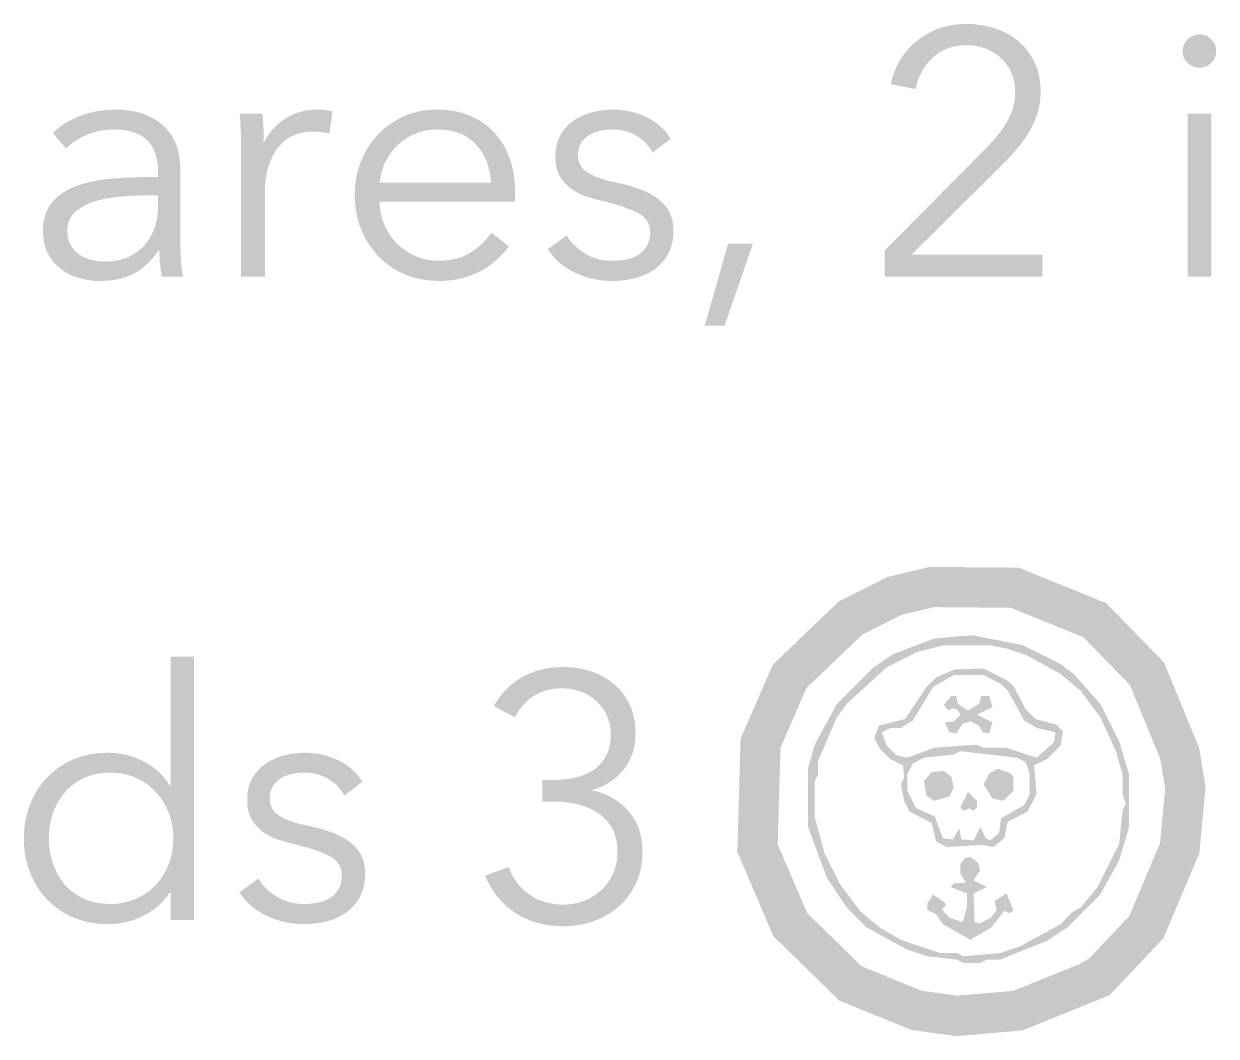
# Model space of a CAD drawing. Header units: millimetres. Extents: x 6 to 297, y 55 to 451.
# Drawn here: x 23.09 to 31.99, y 225.33 to 232.89 of the extents above; entities that cross this region are included whole.
import ezdxf

# ---------------------------------------------------------------- set-up
doc = ezdxf.new("R2010")
doc.units = ezdxf.units.MM
doc.layers.add('RASTER', color=7, linetype='Continuous')

msp = doc.modelspace()

# ---------------------------------------------------------------- hatches: boundary and pattern name
at = {"layer": 'RASTER'}
for points in [[(30.692, 231), (29.515, 231), (29.515, 231.195), (30.269, 231.957), (30.279, 231.967), (30.289, 231.978), (30.3, 231.989), (30.31, 232), (30.32, 232.011), (30.33, 232.023), (30.34, 232.035), (30.351, 232.046), (30.36, 232.059), (30.37, 232.071), (30.379, 232.083), (30.389, 232.096), (30.397, 232.108), (30.406, 232.121), (30.414, 232.134), (30.422, 232.147), (30.43, 232.16), (30.437, 232.173), (30.444, 232.187), (30.45, 232.2), (30.456, 232.214), (30.461, 232.228), (30.467, 232.243), (30.471, 232.257), (30.476, 232.272), (30.479, 232.287), (30.482, 232.302), (30.485, 232.317), (30.487, 232.332), (30.488, 232.347), (30.489, 232.362), (30.49, 232.378), (30.489, 232.398), (30.488, 232.417), (30.486, 232.436), (30.482, 232.455), (30.478, 232.473), (30.474, 232.49), (30.468, 232.507), (30.461, 232.524), (30.454, 232.54), (30.445, 232.555), (30.436, 232.57), (30.427, 232.584), (30.417, 232.597), (30.406, 232.61), (30.394, 232.622), (30.382, 232.634), (30.369, 232.645), (30.355, 232.656), (30.341, 232.665), (30.327, 232.674), (30.312, 232.683), (30.297, 232.691), (30.281, 232.698), (30.265, 232.704), (30.248, 232.71), (30.231, 232.715), (30.214, 232.719), (30.197, 232.723), (30.179, 232.726), (30.162, 232.727), (30.144, 232.729), (30.126, 232.729), (30.089, 232.728), (30.054, 232.723), (30.021, 232.716), (29.989, 232.706), (29.959, 232.693), (29.93, 232.677), (29.902, 232.658), (29.876, 232.637), (29.852, 232.613), (29.83, 232.587), (29.81, 232.56), (29.793, 232.532), (29.778, 232.502), (29.765, 232.47), (29.754, 232.436), (29.746, 232.401), (29.561, 232.438), (29.566, 232.462), (29.573, 232.485), (29.58, 232.508), (29.588, 232.531), (29.597, 232.553), (29.607, 232.575), (29.618, 232.596), (29.63, 232.617), (29.643, 232.638), (29.657, 232.657), (29.672, 232.676), (29.687, 232.695), (29.703, 232.712), (29.72, 232.729), (29.737, 232.745), (29.755, 232.76), (29.774, 232.775), (29.793, 232.788), (29.813, 232.801), (29.834, 232.814), (29.855, 232.825), (29.877, 232.835), (29.9, 232.845), (29.923, 232.854), (29.946, 232.862), (29.971, 232.869), (29.995, 232.874), (30.02, 232.879), (30.046, 232.883), (30.072, 232.885), (30.099, 232.887), (30.126, 232.888), (30.153, 232.887), (30.181, 232.886), (30.208, 232.883), (30.234, 232.879), (30.261, 232.875), (30.287, 232.869), (30.312, 232.863), (30.338, 232.855), (30.362, 232.846), (30.386, 232.837), (30.409, 232.826), (30.431, 232.815), (30.453, 232.802), (30.474, 232.789), (30.494, 232.774), (30.513, 232.759), (30.531, 232.742), (30.549, 232.725), (30.565, 232.707), (30.581, 232.687), (30.596, 232.667), (30.609, 232.646), (30.622, 232.624), (30.634, 232.6), (30.645, 232.576), (30.654, 232.551), (30.662, 232.525), (30.668, 232.498), (30.673, 232.47), (30.677, 232.441), (30.679, 232.411), (30.679, 232.381), (30.679, 232.359), (30.678, 232.337), (30.676, 232.316), (30.673, 232.295), (30.67, 232.275), (30.666, 232.255), (30.66, 232.236), (30.655, 232.217), (30.648, 232.198), (30.641, 232.18), (30.634, 232.161), (30.626, 232.143), (30.618, 232.126), (30.609, 232.108), (30.6, 232.091), (30.59, 232.074), (30.579, 232.057), (30.569, 232.04), (30.557, 232.024), (30.546, 232.008), (30.534, 231.992), (30.521, 231.976), (30.508, 231.96), (30.495, 231.945), (30.481, 231.93), (30.467, 231.915), (30.453, 231.899), (30.439, 231.884), (30.425, 231.869), (30.41, 231.854), (30.395, 231.839), (30.38, 231.824), (29.717, 231.166), (30.692, 231.166)], [(24.712, 231.949), (24.712, 231.962), (24.712, 231.975), (24.712, 231.99), (24.712, 232.006), (24.711, 232.022), (24.711, 232.039), (24.71, 232.057), (24.71, 232.076), (24.709, 232.096), (24.708, 232.114), (24.707, 232.133), (24.707, 232.15), (24.706, 232.168), (24.704, 232.185), (24.703, 232.201), (24.702, 232.217), (24.871, 232.217), (24.872, 232.204), (24.873, 232.191), (24.875, 232.178), (24.876, 232.165), (24.876, 232.151), (24.877, 232.137), (24.878, 232.122), (24.879, 232.108), (24.879, 232.093), (24.88, 232.079), (24.88, 232.066), (24.881, 232.053), (24.881, 232.041), (24.881, 232.03), (24.881, 232.019), (24.881, 232.009), (24.887, 232.009), (24.9, 232.035), (24.916, 232.06), (24.933, 232.083), (24.952, 232.105), (24.972, 232.126), (24.994, 232.146), (25.017, 232.164), (25.043, 232.182), (25.069, 232.197), (25.096, 232.211), (25.124, 232.222), (25.153, 232.231), (25.183, 232.239), (25.213, 232.244), (25.245, 232.247), (25.277, 232.248), (25.285, 232.248), (25.293, 232.248), (25.301, 232.248), (25.309, 232.247), (25.316, 232.247), (25.324, 232.247), (25.331, 232.246), (25.338, 232.245), (25.345, 232.245), (25.351, 232.244), (25.358, 232.243), (25.365, 232.242), (25.372, 232.24), (25.379, 232.239), (25.386, 232.237), (25.394, 232.235), (25.37, 232.069), (25.366, 232.07), (25.361, 232.071), (25.356, 232.073), (25.349, 232.074), (25.343, 232.075), (25.335, 232.076), (25.327, 232.078), (25.318, 232.079), (25.309, 232.08), (25.3, 232.081), (25.291, 232.082), (25.282, 232.083), (25.273, 232.083), (25.264, 232.084), (25.255, 232.084), (25.245, 232.084), (25.228, 232.084), (25.211, 232.083), (25.193, 232.081), (25.177, 232.078), (25.16, 232.074), (25.143, 232.07), (25.127, 232.064), (25.11, 232.058), (25.094, 232.051), (25.079, 232.043), (25.064, 232.034), (25.049, 232.025), (25.036, 232.014), (25.022, 232.002), (25.009, 231.99), (24.997, 231.976), (24.985, 231.962), (24.974, 231.946), (24.964, 231.93), (24.954, 231.913), (24.944, 231.894), (24.935, 231.875), (24.927, 231.855), (24.919, 231.833), (24.912, 231.811), (24.906, 231.788), (24.901, 231.763), (24.897, 231.737), (24.893, 231.711), (24.891, 231.683), (24.89, 231.654), (24.889, 231.624), (24.889, 231), (24.712, 231), (24.712, 231.949)], [(27.783, 231.928), (27.773, 231.947), (27.761, 231.964), (27.748, 231.981), (27.734, 231.997), (27.719, 232.012), (27.702, 232.026), (27.684, 232.039), (27.665, 232.052), (27.645, 232.063), (27.624, 232.073), (27.602, 232.081), (27.58, 232.088), (27.557, 232.093), (27.533, 232.097), (27.509, 232.099), (27.484, 232.1), (27.472, 232.1), (27.461, 232.099), (27.449, 232.098), (27.437, 232.097), (27.426, 232.096), (27.414, 232.094), (27.402, 232.092), (27.39, 232.089), (27.379, 232.087), (27.368, 232.083), (27.357, 232.08), (27.346, 232.076), (27.336, 232.071), (27.326, 232.066), (27.316, 232.061), (27.307, 232.056), (27.298, 232.05), (27.29, 232.043), (27.282, 232.036), (27.274, 232.029), (27.267, 232.021), (27.261, 232.013), (27.254, 232.005), (27.249, 231.996), (27.244, 231.986), (27.239, 231.977), (27.235, 231.967), (27.232, 231.956), (27.23, 231.945), (27.228, 231.934), (27.227, 231.922), (27.227, 231.91), (27.228, 231.889), (27.231, 231.87), (27.236, 231.851), (27.244, 231.834), (27.254, 231.818), (27.266, 231.804), (27.28, 231.791), (27.297, 231.779), (27.316, 231.768), (27.337, 231.757), (27.361, 231.747), (27.387, 231.737), (27.416, 231.727), (27.447, 231.718), (27.481, 231.71), (27.518, 231.702), (27.57, 231.69), (27.619, 231.677), (27.664, 231.663), (27.705, 231.648), (27.743, 231.631), (27.778, 231.613), (27.809, 231.594), (27.836, 231.573), (27.86, 231.551), (27.881, 231.527), (27.899, 231.502), (27.913, 231.474), (27.925, 231.445), (27.933, 231.414), (27.937, 231.381), (27.939, 231.346), (27.938, 231.32), (27.936, 231.296), (27.933, 231.272), (27.929, 231.25), (27.923, 231.228), (27.916, 231.208), (27.908, 231.189), (27.899, 231.17), (27.888, 231.153), (27.877, 231.136), (27.865, 231.12), (27.852, 231.105), (27.839, 231.091), (27.824, 231.078), (27.809, 231.065), (27.793, 231.053), (27.777, 231.042), (27.76, 231.032), (27.742, 231.023), (27.724, 231.014), (27.706, 231.007), (27.686, 231), (27.667, 230.994), (27.647, 230.988), (27.626, 230.984), (27.605, 230.98), (27.585, 230.976), (27.564, 230.974), (27.544, 230.972), (27.523, 230.97), (27.502, 230.969), (27.481, 230.969), (27.447, 230.97), (27.413, 230.972), (27.379, 230.977), (27.346, 230.983), (27.312, 230.991), (27.279, 231.001), (27.246, 231.013), (27.214, 231.026), (27.182, 231.041), (27.152, 231.059), (27.123, 231.078), (27.095, 231.099), (27.069, 231.123), (27.045, 231.148), (27.022, 231.176), (27, 231.205), (27.141, 231.309), (27.153, 231.29), (27.167, 231.271), (27.182, 231.253), (27.199, 231.235), (27.217, 231.219), (27.236, 231.203), (27.257, 231.188), (27.279, 231.174), (27.302, 231.161), (27.325, 231.15), (27.349, 231.141), (27.374, 231.133), (27.399, 231.127), (27.425, 231.123), (27.452, 231.12), (27.479, 231.12), (27.493, 231.12), (27.507, 231.12), (27.521, 231.121), (27.535, 231.122), (27.548, 231.124), (27.562, 231.125), (27.575, 231.128), (27.588, 231.13), (27.601, 231.133), (27.613, 231.136), (27.625, 231.14), (27.637, 231.144), (27.648, 231.149), (27.659, 231.154), (27.669, 231.16), (27.679, 231.166), (27.689, 231.173), (27.698, 231.18), (27.706, 231.188), (27.714, 231.196), (27.722, 231.204), (27.729, 231.213), (27.735, 231.223), (27.741, 231.233), (27.747, 231.243), (27.752, 231.254), (27.756, 231.266), (27.759, 231.278), (27.762, 231.291), (27.763, 231.304), (27.764, 231.318), (27.765, 231.333), (27.763, 231.356), (27.759, 231.378), (27.752, 231.398), (27.742, 231.417), (27.729, 231.434), (27.713, 231.45), (27.694, 231.464), (27.673, 231.477), (27.648, 231.489), (27.621, 231.501), (27.592, 231.512), (27.56, 231.524), (27.525, 231.535), (27.488, 231.546), (27.448, 231.556), (27.406, 231.567), (27.392, 231.57), (27.378, 231.574), (27.364, 231.577), (27.35, 231.581), (27.335, 231.586), (27.32, 231.59), (27.305, 231.595), (27.29, 231.599), (27.275, 231.604), (27.26, 231.61), (27.246, 231.616), (27.231, 231.623), (27.217, 231.631), (27.204, 231.639), (27.19, 231.647), (27.177, 231.657), (27.164, 231.666), (27.152, 231.677), (27.141, 231.688), (27.13, 231.699), (27.119, 231.711), (27.109, 231.724), (27.1, 231.737), (27.091, 231.751), (27.083, 231.766), (27.077, 231.782), (27.071, 231.798), (27.066, 231.816), (27.062, 231.834), (27.06, 231.853), (27.058, 231.873), (27.058, 231.894), (27.058, 231.917), (27.06, 231.939), (27.063, 231.961), (27.067, 231.981), (27.072, 232.001), (27.078, 232.019), (27.085, 232.037), (27.094, 232.054), (27.103, 232.071), (27.114, 232.086), (27.125, 232.101), (27.137, 232.115), (27.149, 232.128), (27.162, 232.141), (27.177, 232.152), (27.192, 232.164), (27.207, 232.174), (27.223, 232.184), (27.24, 232.193), (27.257, 232.201), (27.274, 232.208), (27.293, 232.215), (27.311, 232.222), (27.331, 232.227), (27.35, 232.232), (27.37, 232.236), (27.39, 232.24), (27.41, 232.243), (27.43, 232.245), (27.451, 232.247), (27.471, 232.248), (27.492, 232.248), (27.524, 232.247), (27.555, 232.244), (27.586, 232.24), (27.617, 232.234), (27.648, 232.226), (27.679, 232.216), (27.709, 232.204), (27.739, 232.191), (27.768, 232.176), (27.795, 232.159), (27.82, 232.141), (27.843, 232.122), (27.865, 232.101), (27.885, 232.079), (27.902, 232.055), (27.918, 232.03)], [(28.321, 230.636), (28.173, 230.636), (28.347, 231.247), (28.532, 231.247)], [(26.961, 227.245), (27.042, 227.245), (27.064, 227.245), (27.086, 227.246), (27.107, 227.248), (27.128, 227.25), (27.148, 227.252), (27.169, 227.255), (27.189, 227.259), (27.208, 227.263), (27.228, 227.268), (27.246, 227.274), (27.264, 227.28), (27.282, 227.287), (27.298, 227.295), (27.314, 227.303), (27.33, 227.312), (27.345, 227.322), (27.359, 227.332), (27.373, 227.344), (27.385, 227.356), (27.397, 227.368), (27.408, 227.382), (27.419, 227.396), (27.428, 227.411), (27.437, 227.427), (27.445, 227.444), (27.452, 227.461), (27.458, 227.48), (27.463, 227.499), (27.466, 227.519), (27.469, 227.539), (27.47, 227.561), (27.471, 227.583), (27.471, 227.602), (27.469, 227.621), (27.467, 227.64), (27.464, 227.658), (27.46, 227.675), (27.455, 227.692), (27.449, 227.709), (27.442, 227.725), (27.435, 227.741), (27.427, 227.756), (27.418, 227.77), (27.408, 227.784), (27.398, 227.797), (27.387, 227.81), (27.375, 227.822), (27.363, 227.834), (27.35, 227.845), (27.337, 227.856), (27.323, 227.865), (27.309, 227.874), (27.294, 227.883), (27.278, 227.891), (27.262, 227.898), (27.246, 227.904), (27.229, 227.91), (27.213, 227.915), (27.195, 227.919), (27.178, 227.923), (27.161, 227.926), (27.143, 227.927), (27.125, 227.929), (27.107, 227.929), (27.078, 227.928), (27.05, 227.926), (27.023, 227.921), (26.997, 227.915), (26.971, 227.908), (26.947, 227.898), (26.923, 227.887), (26.9, 227.874), (26.878, 227.86), (26.858, 227.844), (26.838, 227.826), (26.819, 227.807), (26.802, 227.786), (26.785, 227.763), (26.77, 227.739), (26.756, 227.713), (26.597, 227.796), (26.62, 227.832), (26.643, 227.866), (26.668, 227.897), (26.695, 227.925), (26.723, 227.952), (26.752, 227.976), (26.783, 227.997), (26.816, 228.016), (26.85, 228.033), (26.884, 228.047), (26.92, 228.06), (26.958, 228.07), (26.996, 228.078), (27.035, 228.083), (27.076, 228.086), (27.117, 228.088), (27.145, 228.087), (27.171, 228.086), (27.198, 228.083), (27.224, 228.079), (27.249, 228.075), (27.275, 228.069), (27.3, 228.063), (27.324, 228.055), (27.348, 228.047), (27.371, 228.037), (27.394, 228.027), (27.416, 228.015), (27.437, 228.003), (27.457, 227.99), (27.477, 227.975), (27.496, 227.96), (27.514, 227.944), (27.531, 227.927), (27.547, 227.909), (27.562, 227.89), (27.576, 227.871), (27.589, 227.85), (27.601, 227.828), (27.613, 227.806), (27.623, 227.782), (27.631, 227.758), (27.639, 227.732), (27.645, 227.706), (27.65, 227.679), (27.653, 227.652), (27.655, 227.623), (27.656, 227.594), (27.654, 227.553), (27.65, 227.515), (27.643, 227.478), (27.633, 227.443), (27.62, 227.41), (27.604, 227.378), (27.586, 227.348), (27.565, 227.319), (27.541, 227.293), (27.516, 227.269), (27.49, 227.247), (27.462, 227.227), (27.433, 227.21), (27.402, 227.195), (27.37, 227.183), (27.336, 227.172), (27.336, 227.167), (27.375, 227.157), (27.412, 227.145), (27.447, 227.13), (27.481, 227.112), (27.514, 227.092), (27.544, 227.069), (27.574, 227.043), (27.601, 227.015), (27.626, 226.984), (27.648, 226.952), (27.666, 226.917), (27.681, 226.88), (27.693, 226.84), (27.701, 226.799), (27.706, 226.755), (27.708, 226.71), (27.707, 226.677), (27.705, 226.645), (27.701, 226.614), (27.696, 226.584), (27.689, 226.556), (27.681, 226.528), (27.671, 226.5), (27.66, 226.474), (27.647, 226.449), (27.633, 226.425), (27.619, 226.402), (27.603, 226.379), (27.587, 226.358), (27.569, 226.338), (27.55, 226.318), (27.531, 226.3), (27.51, 226.283), (27.489, 226.266), (27.467, 226.251), (27.443, 226.237), (27.419, 226.224), (27.395, 226.212), (27.369, 226.201), (27.342, 226.191), (27.315, 226.182), (27.288, 226.174), (27.26, 226.168), (27.231, 226.163), (27.203, 226.159), (27.174, 226.156), (27.145, 226.154), (27.115, 226.153), (27.065, 226.155), (27.017, 226.159), (26.97, 226.167), (26.925, 226.178), (26.882, 226.191), (26.84, 226.208), (26.8, 226.228), (26.761, 226.251), (26.725, 226.276), (26.69, 226.305), (26.658, 226.336), (26.629, 226.369), (26.601, 226.406), (26.576, 226.444), (26.553, 226.486), (26.532, 226.53), (26.709, 226.595), (26.722, 226.563), (26.737, 226.533), (26.753, 226.504), (26.772, 226.477), (26.792, 226.452), (26.815, 226.429), (26.839, 226.408), (26.865, 226.389), (26.893, 226.371), (26.922, 226.356), (26.951, 226.343), (26.982, 226.333), (27.014, 226.325), (27.047, 226.319), (27.08, 226.316), (27.115, 226.314), (27.134, 226.315), (27.154, 226.316), (27.173, 226.318), (27.192, 226.321), (27.211, 226.325), (27.23, 226.33), (27.248, 226.335), (27.267, 226.342), (27.285, 226.349), (27.303, 226.357), (27.32, 226.365), (27.336, 226.375), (27.352, 226.385), (27.368, 226.396), (27.383, 226.407), (27.397, 226.42), (27.411, 226.433), (27.423, 226.446), (27.436, 226.461), (27.447, 226.476), (27.458, 226.492), (27.468, 226.508), (27.478, 226.525), (27.487, 226.543), (27.495, 226.562), (27.501, 226.581), (27.507, 226.601), (27.512, 226.621), (27.516, 226.642), (27.518, 226.664), (27.52, 226.687), (27.52, 226.71), (27.52, 226.735), (27.518, 226.76), (27.515, 226.783), (27.51, 226.805), (27.505, 226.827), (27.498, 226.847), (27.49, 226.867), (27.48, 226.885), (27.47, 226.903), (27.458, 226.919), (27.446, 226.935), (27.433, 226.95), (27.419, 226.964), (27.404, 226.977), (27.389, 226.989), (27.372, 227.001), (27.355, 227.011), (27.337, 227.021), (27.319, 227.03), (27.3, 227.039), (27.281, 227.046), (27.261, 227.053), (27.24, 227.059), (27.219, 227.064), (27.197, 227.069), (27.176, 227.073), (27.154, 227.076), (27.132, 227.079), (27.11, 227.081), (27.087, 227.083), (27.065, 227.084), (27.042, 227.084), (26.961, 227.084)], [(25.482, 227.128), (25.472, 227.147), (25.46, 227.164), (25.447, 227.181), (25.433, 227.197), (25.418, 227.212), (25.401, 227.226), (25.383, 227.239), (25.364, 227.252), (25.344, 227.263), (25.323, 227.273), (25.301, 227.281), (25.279, 227.288), (25.256, 227.293), (25.232, 227.297), (25.208, 227.299), (25.183, 227.3), (25.171, 227.3), (25.16, 227.299), (25.148, 227.298), (25.136, 227.297), (25.124, 227.296), (25.113, 227.294), (25.101, 227.292), (25.089, 227.289), (25.078, 227.287), (25.067, 227.283), (25.056, 227.28), (25.045, 227.276), (25.035, 227.271), (25.025, 227.266), (25.015, 227.261), (25.006, 227.256), (24.997, 227.25), (24.989, 227.243), (24.981, 227.236), (24.973, 227.229), (24.966, 227.221), (24.96, 227.213), (24.953, 227.205), (24.948, 227.196), (24.943, 227.186), (24.938, 227.177), (24.934, 227.167), (24.931, 227.156), (24.929, 227.145), (24.927, 227.134), (24.926, 227.122), (24.926, 227.11), (24.927, 227.089), (24.93, 227.07), (24.935, 227.051), (24.943, 227.034), (24.953, 227.018), (24.965, 227.004), (24.979, 226.991), (24.996, 226.979), (25.015, 226.968), (25.036, 226.957), (25.06, 226.947), (25.086, 226.937), (25.115, 226.927), (25.146, 226.918), (25.18, 226.91), (25.217, 226.902), (25.269, 226.89), (25.318, 226.877), (25.363, 226.863), (25.404, 226.848), (25.442, 226.831), (25.477, 226.813), (25.508, 226.794), (25.535, 226.773), (25.559, 226.751), (25.58, 226.727), (25.598, 226.702), (25.612, 226.674), (25.624, 226.645), (25.632, 226.614), (25.636, 226.581), (25.638, 226.546), (25.637, 226.52), (25.635, 226.496), (25.632, 226.472), (25.628, 226.45), (25.622, 226.428), (25.615, 226.408), (25.607, 226.389), (25.598, 226.37), (25.587, 226.353), (25.576, 226.336), (25.564, 226.32), (25.551, 226.305), (25.538, 226.291), (25.523, 226.278), (25.508, 226.265), (25.492, 226.253), (25.476, 226.242), (25.459, 226.232), (25.441, 226.223), (25.423, 226.214), (25.405, 226.207), (25.385, 226.2), (25.366, 226.194), (25.346, 226.188), (25.325, 226.184), (25.304, 226.18), (25.284, 226.176), (25.263, 226.174), (25.243, 226.172), (25.222, 226.17), (25.201, 226.169), (25.18, 226.169), (25.146, 226.17), (25.112, 226.172), (25.078, 226.177), (25.045, 226.183), (25.011, 226.191), (24.978, 226.201), (24.945, 226.213), (24.913, 226.226), (24.881, 226.241), (24.851, 226.259), (24.822, 226.278), (24.794, 226.299), (24.768, 226.323), (24.744, 226.348), (24.721, 226.376), (24.699, 226.405), (24.84, 226.509), (24.852, 226.49), (24.866, 226.471), (24.881, 226.453), (24.898, 226.435), (24.916, 226.419), (24.935, 226.403), (24.956, 226.388), (24.978, 226.374), (25.001, 226.361), (25.024, 226.35), (25.048, 226.341), (25.073, 226.333), (25.098, 226.327), (25.124, 226.323), (25.151, 226.32), (25.178, 226.32), (25.192, 226.32), (25.206, 226.32), (25.22, 226.321), (25.234, 226.322), (25.247, 226.324), (25.261, 226.325), (25.274, 226.328), (25.287, 226.33), (25.3, 226.333), (25.312, 226.336), (25.324, 226.34), (25.336, 226.344), (25.347, 226.349), (25.358, 226.354), (25.368, 226.36), (25.378, 226.366), (25.388, 226.373), (25.397, 226.38), (25.405, 226.388), (25.413, 226.396), (25.421, 226.404), (25.428, 226.413), (25.434, 226.423), (25.44, 226.433), (25.446, 226.443), (25.451, 226.454), (25.455, 226.466), (25.458, 226.478), (25.461, 226.491), (25.462, 226.504), (25.463, 226.518), (25.464, 226.533), (25.462, 226.556), (25.458, 226.578), (25.451, 226.598), (25.441, 226.617), (25.428, 226.634), (25.412, 226.65), (25.393, 226.664), (25.372, 226.677), (25.347, 226.689), (25.32, 226.701), (25.291, 226.712), (25.259, 226.724), (25.224, 226.735), (25.187, 226.746), (25.147, 226.756), (25.105, 226.767), (25.091, 226.77), (25.077, 226.774), (25.063, 226.777), (25.049, 226.781), (25.034, 226.786), (25.019, 226.79), (25.004, 226.795), (24.989, 226.799), (24.974, 226.804), (24.959, 226.81), (24.945, 226.816), (24.93, 226.823), (24.916, 226.831), (24.903, 226.839), (24.889, 226.847), (24.876, 226.856), (24.863, 226.866), (24.851, 226.877), (24.84, 226.888), (24.829, 226.899), (24.818, 226.911), (24.808, 226.924), (24.799, 226.937), (24.79, 226.951), (24.782, 226.966), (24.776, 226.982), (24.77, 226.998), (24.765, 227.016), (24.761, 227.034), (24.759, 227.053), (24.757, 227.073), (24.757, 227.094), (24.757, 227.117), (24.759, 227.139), (24.762, 227.161), (24.766, 227.181), (24.771, 227.201), (24.777, 227.219), (24.784, 227.237), (24.793, 227.254), (24.802, 227.271), (24.813, 227.286), (24.824, 227.301), (24.836, 227.315), (24.848, 227.328), (24.861, 227.341), (24.876, 227.352), (24.891, 227.364), (24.906, 227.374), (24.922, 227.384), (24.939, 227.393), (24.956, 227.401), (24.973, 227.408), (24.992, 227.415), (25.01, 227.422), (25.03, 227.427), (25.049, 227.432), (25.069, 227.436), (25.089, 227.44), (25.109, 227.443), (25.129, 227.445), (25.15, 227.447), (25.17, 227.448), (25.191, 227.448), (25.223, 227.447), (25.254, 227.444), (25.285, 227.44), (25.316, 227.434), (25.347, 227.426), (25.378, 227.416), (25.408, 227.404), (25.438, 227.391), (25.467, 227.376), (25.494, 227.359), (25.519, 227.341), (25.542, 227.322), (25.564, 227.301), (25.584, 227.279), (25.601, 227.255), (25.617, 227.23)]]:
    msp.add_hatch(color=7, dxfattribs=at).paths.add_polyline_path(points)
h = msp.add_hatch(color=7, dxfattribs=at)
h.paths.add_polyline_path([(31.953, 231), (31.777, 231), (31.777, 232.217), (31.953, 232.217)])
h.paths.add_polyline_path([(31.99, 232.685), (31.989, 232.671), (31.987, 232.659), (31.984, 232.647), (31.98, 232.635), (31.975, 232.624), (31.968, 232.614), (31.96, 232.604), (31.951, 232.595), (31.941, 232.587), (31.931, 232.58), (31.92, 232.574), (31.91, 232.569), (31.899, 232.565), (31.888, 232.562), (31.877, 232.561), (31.865, 232.56), (31.853, 232.561), (31.842, 232.562), (31.831, 232.565), (31.82, 232.569), (31.81, 232.574), (31.799, 232.58), (31.789, 232.587), (31.779, 232.595), (31.77, 232.604), (31.762, 232.614), (31.755, 232.624), (31.75, 232.635), (31.746, 232.647), (31.743, 232.659), (31.741, 232.671), (31.74, 232.685), (31.741, 232.698), (31.743, 232.711), (31.746, 232.723), (31.75, 232.735), (31.755, 232.745), (31.762, 232.756), (31.77, 232.765), (31.779, 232.775), (31.789, 232.783), (31.799, 232.79), (31.81, 232.796), (31.82, 232.801), (31.831, 232.805), (31.842, 232.807), (31.853, 232.809), (31.865, 232.81), (31.877, 232.809), (31.888, 232.807), (31.899, 232.805), (31.91, 232.801), (31.92, 232.796), (31.931, 232.79), (31.941, 232.783), (31.951, 232.775), (31.96, 232.765), (31.968, 232.756), (31.975, 232.745), (31.98, 232.735), (31.984, 232.723), (31.987, 232.711), (31.989, 232.698), (31.99, 232.685)])
h = msp.add_hatch(color=7, dxfattribs=at)
h.paths.add_polyline_path([(24.091, 231.785), (24.09, 231.824), (24.086, 231.859), (24.079, 231.893), (24.07, 231.924), (24.059, 231.952), (24.044, 231.978), (24.027, 232.001), (24.008, 232.022), (23.986, 232.04), (23.961, 232.056), (23.935, 232.069), (23.906, 232.08), (23.874, 232.089), (23.841, 232.095), (23.804, 232.099), (23.766, 232.1), (23.739, 232.099), (23.712, 232.097), (23.686, 232.094), (23.661, 232.09), (23.636, 232.085), (23.611, 232.078), (23.587, 232.07), (23.563, 232.061), (23.54, 232.051), (23.518, 232.04), (23.497, 232.028), (23.477, 232.015), (23.457, 232.002), (23.439, 231.988), (23.421, 231.973), (23.405, 231.957), (23.306, 232.074), (23.325, 232.092), (23.347, 232.11), (23.369, 232.127), (23.393, 232.143), (23.419, 232.158), (23.446, 232.172), (23.475, 232.186), (23.505, 232.199), (23.536, 232.21), (23.568, 232.22), (23.602, 232.229), (23.636, 232.236), (23.672, 232.241), (23.708, 232.245), (23.746, 232.247), (23.784, 232.248), (23.809, 232.248), (23.833, 232.246), (23.856, 232.244), (23.88, 232.241), (23.903, 232.237), (23.925, 232.233), (23.947, 232.227), (23.969, 232.221), (23.99, 232.213), (24.01, 232.205), (24.03, 232.196), (24.049, 232.187), (24.068, 232.176), (24.086, 232.164), (24.103, 232.152), (24.12, 232.139), (24.135, 232.125), (24.15, 232.11), (24.164, 232.094), (24.177, 232.077), (24.19, 232.059), (24.201, 232.041), (24.211, 232.021), (24.221, 232.001), (24.23, 231.98), (24.237, 231.958), (24.243, 231.935), (24.248, 231.911), (24.252, 231.886), (24.255, 231.86), (24.257, 231.834), (24.257, 231.806), (24.257, 231.273), (24.257, 231.255), (24.258, 231.238), (24.258, 231.22), (24.259, 231.201), (24.259, 231.183), (24.26, 231.165), (24.261, 231.146), (24.263, 231.127), (24.264, 231.109), (24.266, 231.091), (24.267, 231.074), (24.269, 231.058), (24.271, 231.042), (24.273, 231.027), (24.276, 231.013), (24.278, 231), (24.12, 231), (24.118, 231.011), (24.116, 231.023), (24.114, 231.034), (24.112, 231.046), (24.111, 231.058), (24.109, 231.071), (24.108, 231.083), (24.107, 231.096), (24.105, 231.109), (24.104, 231.122), (24.103, 231.135), (24.103, 231.148), (24.102, 231.16), (24.102, 231.173), (24.101, 231.185), (24.101, 231.198), (24.096, 231.198), (24.075, 231.168), (24.053, 231.141), (24.031, 231.116), (24.007, 231.093), (23.984, 231.072), (23.959, 231.053), (23.934, 231.037), (23.908, 231.022), (23.881, 231.01), (23.852, 230.999), (23.823, 230.99), (23.792, 230.982), (23.759, 230.976), (23.726, 230.972), (23.691, 230.97), (23.654, 230.969), (23.637, 230.969), (23.619, 230.97), (23.601, 230.972), (23.583, 230.974), (23.565, 230.976), (23.547, 230.98), (23.528, 230.984), (23.51, 230.988), (23.492, 230.994), (23.474, 231), (23.456, 231.006), (23.439, 231.014), (23.422, 231.022), (23.406, 231.031), (23.39, 231.041), (23.375, 231.052), (23.36, 231.063), (23.345, 231.076), (23.332, 231.089), (23.319, 231.103), (23.306, 231.117), (23.295, 231.133), (23.284, 231.149), (23.273, 231.166), (23.264, 231.184), (23.256, 231.203), (23.249, 231.223), (23.243, 231.244), (23.239, 231.266), (23.236, 231.289), (23.234, 231.313), (23.233, 231.338), (23.234, 231.372), (23.237, 231.405), (23.243, 231.435), (23.251, 231.464), (23.261, 231.491), (23.273, 231.516), (23.288, 231.539), (23.305, 231.56), (23.323, 231.58), (23.343, 231.599), (23.365, 231.616), (23.388, 231.632), (23.413, 231.646), (23.439, 231.66), (23.466, 231.672), (23.496, 231.682), (23.526, 231.692), (23.558, 231.701), (23.59, 231.709), (23.624, 231.716), (23.659, 231.722), (23.695, 231.727), (23.732, 231.731), (23.77, 231.735), (23.809, 231.737), (23.848, 231.74), (23.888, 231.742), (23.928, 231.743), (23.968, 231.745), (24.009, 231.745), (24.05, 231.746), (24.091, 231.746)])
h.paths.add_polyline_path([(24.039, 231.608), (24.012, 231.608), (23.984, 231.608), (23.957, 231.607), (23.929, 231.606), (23.902, 231.605), (23.874, 231.603), (23.847, 231.601), (23.819, 231.599), (23.792, 231.597), (23.765, 231.594), (23.739, 231.59), (23.714, 231.586), (23.689, 231.581), (23.665, 231.575), (23.642, 231.569), (23.619, 231.563), (23.597, 231.556), (23.576, 231.548), (23.556, 231.539), (23.538, 231.529), (23.52, 231.519), (23.503, 231.508), (23.487, 231.496), (23.472, 231.484), (23.459, 231.47), (23.447, 231.455), (23.437, 231.44), (23.429, 231.423), (23.423, 231.405), (23.419, 231.387), (23.416, 231.367), (23.415, 231.346), (23.415, 231.33), (23.417, 231.315), (23.418, 231.3), (23.421, 231.286), (23.425, 231.273), (23.429, 231.26), (23.434, 231.248), (23.44, 231.237), (23.446, 231.226), (23.453, 231.216), (23.461, 231.206), (23.469, 231.197), (23.477, 231.188), (23.486, 231.18), (23.496, 231.172), (23.506, 231.165), (23.517, 231.159), (23.527, 231.152), (23.538, 231.147), (23.55, 231.142), (23.562, 231.137), (23.574, 231.133), (23.586, 231.129), (23.598, 231.126), (23.611, 231.123), (23.624, 231.121), (23.637, 231.119), (23.649, 231.117), (23.662, 231.116), (23.675, 231.115), (23.688, 231.115), (23.701, 231.114), (23.724, 231.115), (23.747, 231.116), (23.768, 231.119), (23.789, 231.123), (23.81, 231.127), (23.83, 231.133), (23.849, 231.139), (23.867, 231.147), (23.885, 231.155), (23.902, 231.165), (23.919, 231.175), (23.934, 231.185), (23.949, 231.197), (23.963, 231.209), (23.977, 231.222), (23.99, 231.235), (24.002, 231.25), (24.013, 231.264), (24.023, 231.28), (24.033, 231.295), (24.042, 231.312), (24.051, 231.329), (24.058, 231.346), (24.065, 231.364), (24.071, 231.382), (24.076, 231.401), (24.081, 231.42), (24.085, 231.439), (24.087, 231.458), (24.089, 231.478), (24.091, 231.497), (24.091, 231.517), (24.091, 231.608)], flags=0)
h = msp.add_hatch(color=7, dxfattribs=at)
h.paths.add_polyline_path([(26.577, 231.702), (26.573, 231.744), (26.567, 231.784), (26.557, 231.822), (26.545, 231.859), (26.53, 231.894), (26.512, 231.926), (26.49, 231.958), (26.466, 231.987), (26.439, 232.013), (26.409, 232.036), (26.377, 232.056), (26.342, 232.072), (26.304, 232.084), (26.263, 232.093), (26.22, 232.098), (26.174, 232.1), (26.152, 232.099), (26.13, 232.098), (26.109, 232.095), (26.088, 232.092), (26.068, 232.087), (26.048, 232.082), (26.029, 232.075), (26.01, 232.067), (25.991, 232.059), (25.973, 232.05), (25.956, 232.04), (25.939, 232.029), (25.923, 232.018), (25.907, 232.005), (25.892, 231.993), (25.877, 231.979), (25.863, 231.965), (25.85, 231.95), (25.838, 231.935), (25.826, 231.919), (25.815, 231.903), (25.805, 231.886), (25.795, 231.869), (25.786, 231.852), (25.778, 231.834), (25.771, 231.815), (25.765, 231.797), (25.76, 231.778), (25.755, 231.76), (25.752, 231.741), (25.749, 231.721), (25.747, 231.702)], flags=0)
h.paths.add_polyline_path([(26.756, 231.645), (26.756, 231.64), (26.756, 231.636), (26.756, 231.631), (26.756, 231.626), (26.756, 231.621), (26.756, 231.616), (26.756, 231.611), (26.756, 231.606), (26.756, 231.601), (26.756, 231.595), (26.756, 231.59), (26.755, 231.584), (26.755, 231.579), (26.755, 231.573), (26.754, 231.567), (26.753, 231.562), (25.745, 231.562), (25.746, 231.539), (25.748, 231.517), (25.751, 231.495), (25.755, 231.473), (25.76, 231.452), (25.766, 231.431), (25.773, 231.41), (25.781, 231.39), (25.79, 231.37), (25.8, 231.351), (25.81, 231.332), (25.821, 231.315), (25.833, 231.297), (25.846, 231.281), (25.86, 231.265), (25.875, 231.25), (25.89, 231.235), (25.906, 231.221), (25.922, 231.208), (25.94, 231.196), (25.957, 231.184), (25.976, 231.174), (25.995, 231.164), (26.015, 231.155), (26.035, 231.146), (26.056, 231.139), (26.077, 231.133), (26.099, 231.128), (26.121, 231.125), (26.143, 231.122), (26.166, 231.12), (26.189, 231.12), (26.223, 231.121), (26.256, 231.124), (26.287, 231.129), (26.318, 231.136), (26.347, 231.144), (26.375, 231.155), (26.401, 231.168), (26.427, 231.183), (26.451, 231.2), (26.474, 231.216), (26.495, 231.234), (26.515, 231.252), (26.533, 231.271), (26.55, 231.29), (26.565, 231.31), (26.579, 231.33), (26.712, 231.226), (26.684, 231.193), (26.656, 231.162), (26.627, 231.134), (26.597, 231.108), (26.567, 231.084), (26.536, 231.063), (26.504, 231.045), (26.471, 231.029), (26.438, 231.015), (26.404, 231.002), (26.37, 230.992), (26.335, 230.984), (26.3, 230.977), (26.263, 230.973), (26.227, 230.97), (26.189, 230.969), (26.156, 230.97), (26.123, 230.972), (26.091, 230.976), (26.059, 230.981), (26.028, 230.988), (25.997, 230.996), (25.968, 231.006), (25.938, 231.017), (25.91, 231.03), (25.882, 231.043), (25.856, 231.058), (25.831, 231.074), (25.806, 231.092), (25.783, 231.11), (25.761, 231.13), (25.739, 231.151), (25.719, 231.173), (25.7, 231.196), (25.682, 231.22), (25.665, 231.244), (25.649, 231.27), (25.634, 231.297), (25.621, 231.325), (25.608, 231.354), (25.597, 231.383), (25.587, 231.413), (25.579, 231.444), (25.572, 231.476), (25.567, 231.508), (25.563, 231.541), (25.561, 231.574), (25.56, 231.608), (25.561, 231.643), (25.563, 231.676), (25.567, 231.709), (25.572, 231.741), (25.578, 231.773), (25.586, 231.803), (25.596, 231.834), (25.607, 231.863), (25.619, 231.892), (25.632, 231.92), (25.647, 231.947), (25.663, 231.972), (25.68, 231.997), (25.697, 232.021), (25.717, 232.044), (25.737, 232.066), (25.758, 232.087), (25.78, 232.107), (25.803, 232.125), (25.827, 232.142), (25.852, 232.159), (25.878, 232.173), (25.904, 232.187), (25.932, 232.2), (25.96, 232.211), (25.989, 232.221), (26.018, 232.229), (26.048, 232.236), (26.079, 232.241), (26.11, 232.245), (26.141, 232.247), (26.174, 232.248), (26.209, 232.247), (26.243, 232.245), (26.276, 232.241), (26.308, 232.236), (26.339, 232.229), (26.369, 232.221), (26.398, 232.211), (26.426, 232.2), (26.453, 232.187), (26.478, 232.174), (26.503, 232.159), (26.526, 232.143), (26.548, 232.127), (26.569, 232.109), (26.589, 232.09), (26.608, 232.07), (26.625, 232.049), (26.642, 232.027), (26.657, 232.005), (26.672, 231.981), (26.685, 231.957), (26.697, 231.932), (26.708, 231.906), (26.718, 231.879), (26.727, 231.851), (26.735, 231.823), (26.741, 231.795), (26.747, 231.766), (26.751, 231.736), (26.754, 231.706), (26.755, 231.676), (26.756, 231.645)])
h = msp.add_hatch(color=7, dxfattribs=at)
h.paths.add_polyline_path([(29.851, 228.835), (30.516, 228.83), (31.169, 228.565), (31.601, 228.122), (31.863, 227.484), (31.911, 227.194), (31.865, 226.699), (31.596, 226.063), (31.195, 225.639), (30.546, 225.376), (30.052, 225.333), (29.713, 225.38), (29.177, 225.598), (28.685, 226.079), (28.416, 226.708), (28.44, 227.553), (28.681, 228.106), (29.173, 228.577), (29.537, 228.76)])
h.paths.add_polyline_path([(29.885, 228.535), (29.641, 228.477), (29.348, 228.329), (28.932, 227.931), (28.738, 227.486), (28.717, 226.765), (28.937, 226.252), (29.344, 225.854), (29.791, 225.672), (30.06, 225.635), (30.475, 225.671), (31.022, 225.892), (31.341, 226.229), (31.571, 226.773), (31.609, 227.183), (31.573, 227.401), (31.346, 227.954), (30.998, 228.311), (30.456, 228.53), (29.885, 228.535)], flags=0)
h = msp.add_hatch(color=7, dxfattribs=at)
h.paths.add_polyline_path([(29.94, 228.638), (30.377, 228.646), (30.599, 228.596), (30.928, 228.455), (31.15, 228.307), (31.323, 228.134), (31.521, 227.838), (31.661, 227.46), (31.711, 227.213), (31.711, 226.991), (31.612, 226.546), (31.372, 226.119), (31.076, 225.822), (30.698, 225.632), (30.278, 225.533), (30.031, 225.533), (29.982, 225.558), (29.735, 225.583), (29.587, 225.632), (29.233, 225.822), (28.962, 226.069), (28.838, 226.242), (28.673, 226.571), (28.599, 226.867), (28.599, 227.262), (28.648, 227.509), (28.789, 227.863), (28.962, 228.11), (29.11, 228.258), (29.308, 228.406), (29.587, 228.547), (29.809, 228.621)])
h.paths.add_polyline_path([(30.155, 228.596), (30.105, 228.571), (29.908, 228.571), (29.587, 228.473), (29.357, 228.357), (29.085, 228.159), (28.912, 227.937), (28.772, 227.658), (28.697, 227.435), (28.673, 227.139), (28.648, 227.089), (28.673, 226.818), (28.747, 226.571), (28.888, 226.292), (29.011, 226.119), (29.258, 225.896), (29.611, 225.706), (29.858, 225.632), (30.056, 225.632), (30.105, 225.607), (30.204, 225.632), (30.402, 225.632), (30.723, 225.731), (31.101, 225.946), (31.323, 226.193), (31.538, 226.595), (31.612, 226.867), (31.612, 227.015), (31.637, 227.065), (31.612, 227.336), (31.513, 227.658), (31.348, 227.986), (31.284, 228.045), (31.249, 228.11), (31.027, 228.307), (30.673, 228.497), (30.426, 228.571)], flags=0)
h.paths.add_polyline_path([(30.063, 228.317), (30.179, 228.324), (30.55, 228.25), (30.829, 228.11), (30.928, 228.035), (31.125, 227.813), (31.266, 227.534), (31.34, 227.287), (31.34, 226.892), (31.266, 226.645), (31.125, 226.39), (30.878, 226.143), (30.73, 226.045), (30.377, 225.904), (30.278, 225.904), (30.229, 225.879), (30.105, 225.879), (30.056, 225.904), (29.834, 225.929), (29.685, 225.978), (29.382, 226.143), (29.233, 226.292), (29.085, 226.514), (28.944, 226.892), (28.944, 227.336), (28.994, 227.509), (29.159, 227.813), (29.431, 228.085), (29.579, 228.184), (29.883, 228.3)], flags=0)
h.paths.add_polyline_path([(29.957, 228.25), (29.76, 228.201), (29.53, 228.085), (29.233, 227.813), (29.159, 227.714), (29.019, 227.386), (29.019, 227.287), (28.994, 227.238), (28.994, 226.966), (29.068, 226.694), (29.184, 226.465), (29.332, 226.267), (29.48, 226.143), (29.636, 226.052), (29.932, 225.953), (30.056, 225.953), (30.105, 225.929), (30.377, 225.953), (30.525, 226.003), (30.829, 226.168), (30.913, 226.257), (30.977, 226.292), (31.101, 226.44), (31.266, 226.768), (31.291, 227.015), (31.316, 227.065), (31.291, 227.139), (31.291, 227.287), (31.242, 227.46), (31.125, 227.714), (30.977, 227.912), (30.829, 228.035), (30.575, 228.176), (30.426, 228.226), (30.303, 228.25)], flags=0)
h.paths.add_polyline_path([(30.039, 228.07), (30.254, 228.077), (30.434, 227.986), (30.483, 227.937), (30.567, 227.774), (30.641, 227.7), (30.797, 227.658), (30.846, 227.608), (30.829, 227.502), (30.73, 227.403), (30.631, 227.354), (30.649, 227.139), (30.582, 227.008), (30.434, 226.934), (30.409, 226.81), (30.328, 226.744), (30.246, 226.761), (29.982, 226.744), (29.9, 226.786), (29.866, 226.924), (29.703, 227.008), (29.661, 227.089), (29.636, 227.213), (29.661, 227.262), (29.653, 227.354), (29.555, 227.403), (29.48, 227.477), (29.438, 227.559), (29.471, 227.65), (29.668, 227.7), (29.826, 227.937), (29.9, 228.011)], flags=0)
h.paths.add_polyline_path([(30.031, 228.028), (29.876, 227.937), (29.727, 227.69), (29.636, 227.633), (29.562, 227.633), (29.495, 227.601), (29.53, 227.502), (29.604, 227.428), (29.685, 227.411), (29.883, 227.485), (30.204, 227.509), (30.254, 227.485), (30.426, 227.485), (30.649, 227.411), (30.78, 227.527), (30.79, 227.601), (30.649, 227.633), (30.557, 227.69), (30.434, 227.912), (30.384, 227.961), (30.254, 228.028)], flags=0)
h.paths.add_polyline_path([(30.014, 227.872), (30.049, 227.872), (30.063, 227.813), (30.137, 227.764), (30.221, 227.813), (30.236, 227.872), (30.296, 227.872), (30.32, 227.788), (30.204, 227.732), (30.32, 227.675), (30.296, 227.591), (30.246, 227.601), (30.221, 227.65), (30.155, 227.682), (30.098, 227.665), (30.049, 227.591), (29.999, 227.601), (29.965, 227.675), (30.031, 227.682), (30.081, 227.732), (30.063, 227.764), (30.031, 227.781), (29.989, 227.764), (29.957, 227.806)], flags=0)
h.paths.add_polyline_path([(30.081, 227.46), (30.031, 227.435), (29.809, 227.411), (29.727, 227.369), (29.685, 227.287), (29.685, 227.164), (29.752, 227.033), (29.89, 226.973), (29.95, 226.81), (30.024, 226.801), (30.073, 226.884), (30.088, 226.801), (30.179, 226.793), (30.229, 226.892), (30.271, 226.81), (30.303, 226.793), (30.37, 226.85), (30.384, 226.959), (30.557, 227.057), (30.599, 227.139), (30.599, 227.287), (30.567, 227.378), (30.501, 227.411)], flags=0)
h.paths.add_polyline_path([(30.36, 227.329), (30.459, 227.294), (30.476, 227.262), (30.476, 227.164), (30.402, 227.089), (30.32, 227.107), (30.254, 227.213), (30.296, 227.294)], flags=0)
h.paths.add_polyline_path([(29.866, 227.304), (29.957, 227.312), (30.014, 227.27), (30.031, 227.188), (29.999, 227.122), (29.883, 227.089), (29.826, 227.131), (29.809, 227.238)], flags=0)
h.paths.add_polyline_path([(30.137, 227.156), (30.204, 227.089), (30.204, 227.04), (30.179, 227.015), (30.147, 227.033), (30.105, 227.015), (30.081, 227.04)], flags=0)
h.paths.add_polyline_path([(30.113, 226.662), (30.155, 226.67), (30.212, 226.628), (30.229, 226.571), (30.179, 226.497), (30.278, 226.447), (30.179, 226.398), (30.187, 226.183), (30.229, 226.176), (30.31, 226.218), (30.352, 226.274), (30.335, 226.341), (30.426, 226.398), (30.476, 226.274), (30.451, 226.25), (30.409, 226.267), (30.31, 226.143), (30.155, 226.052), (29.95, 226.168), (29.9, 226.242), (29.834, 226.274), (29.834, 226.324), (29.876, 226.39), (29.965, 226.331), (29.974, 226.307), (29.94, 226.282), (29.999, 226.218), (30.098, 226.183), (30.13, 226.299), (30.13, 226.398), (30.007, 226.447), (30.031, 226.472), (30.123, 226.479), (30.081, 226.546), (30.081, 226.62)], flags=0)
h = msp.add_hatch(color=7, dxfattribs=at)
h.paths.add_polyline_path([(24.179, 226.405), (24.159, 226.377), (24.137, 226.35), (24.114, 226.326), (24.09, 226.303), (24.064, 226.281), (24.036, 226.262), (24.007, 226.244), (23.977, 226.229), (23.945, 226.215), (23.914, 226.202), (23.882, 226.192), (23.85, 226.184), (23.818, 226.177), (23.785, 226.173), (23.752, 226.17), (23.719, 226.169), (23.684, 226.17), (23.649, 226.172), (23.616, 226.176), (23.583, 226.181), (23.551, 226.188), (23.52, 226.197), (23.49, 226.207), (23.461, 226.218), (23.432, 226.231), (23.405, 226.245), (23.378, 226.26), (23.353, 226.277), (23.329, 226.294), (23.306, 226.313), (23.284, 226.333), (23.263, 226.353), (23.243, 226.375), (23.224, 226.398), (23.207, 226.422), (23.19, 226.447), (23.175, 226.473), (23.161, 226.5), (23.147, 226.527), (23.136, 226.556), (23.125, 226.586), (23.116, 226.616), (23.108, 226.647), (23.101, 226.678), (23.096, 226.71), (23.093, 226.742), (23.091, 226.775), (23.09, 226.808), (23.091, 226.842), (23.093, 226.875), (23.096, 226.907), (23.101, 226.939), (23.108, 226.97), (23.116, 227.001), (23.125, 227.031), (23.136, 227.061), (23.147, 227.089), (23.161, 227.117), (23.175, 227.144), (23.19, 227.17), (23.207, 227.195), (23.224, 227.219), (23.243, 227.241), (23.263, 227.263), (23.284, 227.284), (23.306, 227.304), (23.329, 227.323), (23.353, 227.34), (23.378, 227.356), (23.405, 227.372), (23.432, 227.386), (23.461, 227.399), (23.49, 227.41), (23.52, 227.42), (23.551, 227.429), (23.583, 227.436), (23.616, 227.441), (23.649, 227.445), (23.684, 227.447), (23.719, 227.448), (23.752, 227.447), (23.785, 227.444), (23.818, 227.439), (23.85, 227.433), (23.882, 227.424), (23.914, 227.414), (23.945, 227.401), (23.977, 227.387), (24.007, 227.371), (24.036, 227.353), (24.064, 227.333), (24.09, 227.311), (24.114, 227.288), (24.137, 227.262), (24.159, 227.235), (24.179, 227.206), (24.185, 227.206), (24.185, 228.166), (24.361, 228.166), (24.361, 226.2), (24.185, 226.2), (24.185, 226.405)])
h.paths.add_polyline_path([(23.277, 226.808), (23.278, 226.783), (23.279, 226.758), (23.282, 226.734), (23.285, 226.71), (23.289, 226.686), (23.295, 226.663), (23.301, 226.64), (23.308, 226.617), (23.317, 226.595), (23.326, 226.574), (23.336, 226.553), (23.346, 226.533), (23.358, 226.514), (23.371, 226.496), (23.384, 226.478), (23.398, 226.461), (23.413, 226.445), (23.429, 226.43), (23.446, 226.416), (23.463, 226.402), (23.482, 226.39), (23.501, 226.378), (23.521, 226.367), (23.542, 226.357), (23.564, 226.348), (23.587, 226.341), (23.61, 226.334), (23.634, 226.329), (23.659, 226.325), (23.684, 226.322), (23.71, 226.32), (23.737, 226.32), (23.763, 226.32), (23.787, 226.322), (23.811, 226.325), (23.835, 226.329), (23.858, 226.334), (23.881, 226.341), (23.903, 226.348), (23.925, 226.357), (23.946, 226.367), (23.966, 226.378), (23.986, 226.389), (24.005, 226.402), (24.023, 226.415), (24.04, 226.429), (24.057, 226.444), (24.073, 226.46), (24.088, 226.477), (24.102, 226.494), (24.116, 226.512), (24.128, 226.531), (24.14, 226.551), (24.151, 226.571), (24.161, 226.593), (24.17, 226.615), (24.179, 226.637), (24.186, 226.66), (24.192, 226.684), (24.197, 226.708), (24.2, 226.732), (24.203, 226.757), (24.205, 226.783), (24.205, 226.808), (24.205, 226.834), (24.203, 226.86), (24.2, 226.884), (24.197, 226.909), (24.192, 226.933), (24.186, 226.956), (24.179, 226.979), (24.17, 227.002), (24.161, 227.024), (24.151, 227.045), (24.14, 227.066), (24.128, 227.086), (24.116, 227.105), (24.102, 227.123), (24.088, 227.141), (24.073, 227.158), (24.057, 227.174), (24.04, 227.189), (24.023, 227.204), (24.005, 227.217), (23.986, 227.23), (23.966, 227.241), (23.946, 227.252), (23.925, 227.262), (23.903, 227.271), (23.881, 227.279), (23.858, 227.285), (23.835, 227.29), (23.811, 227.294), (23.787, 227.297), (23.763, 227.299), (23.737, 227.3), (23.71, 227.299), (23.684, 227.297), (23.659, 227.294), (23.634, 227.29), (23.61, 227.285), (23.587, 227.278), (23.564, 227.27), (23.542, 227.261), (23.521, 227.251), (23.501, 227.24), (23.482, 227.228), (23.463, 227.215), (23.446, 227.201), (23.429, 227.187), (23.413, 227.172), (23.398, 227.156), (23.384, 227.139), (23.371, 227.121), (23.358, 227.102), (23.346, 227.083), (23.336, 227.063), (23.326, 227.043), (23.317, 227.022), (23.308, 226.999), (23.301, 226.977), (23.295, 226.954), (23.289, 226.931), (23.285, 226.907), (23.282, 226.883), (23.279, 226.858), (23.278, 226.834), (23.277, 226.808)], flags=0)

doc.saveas('drawing.dxf')
